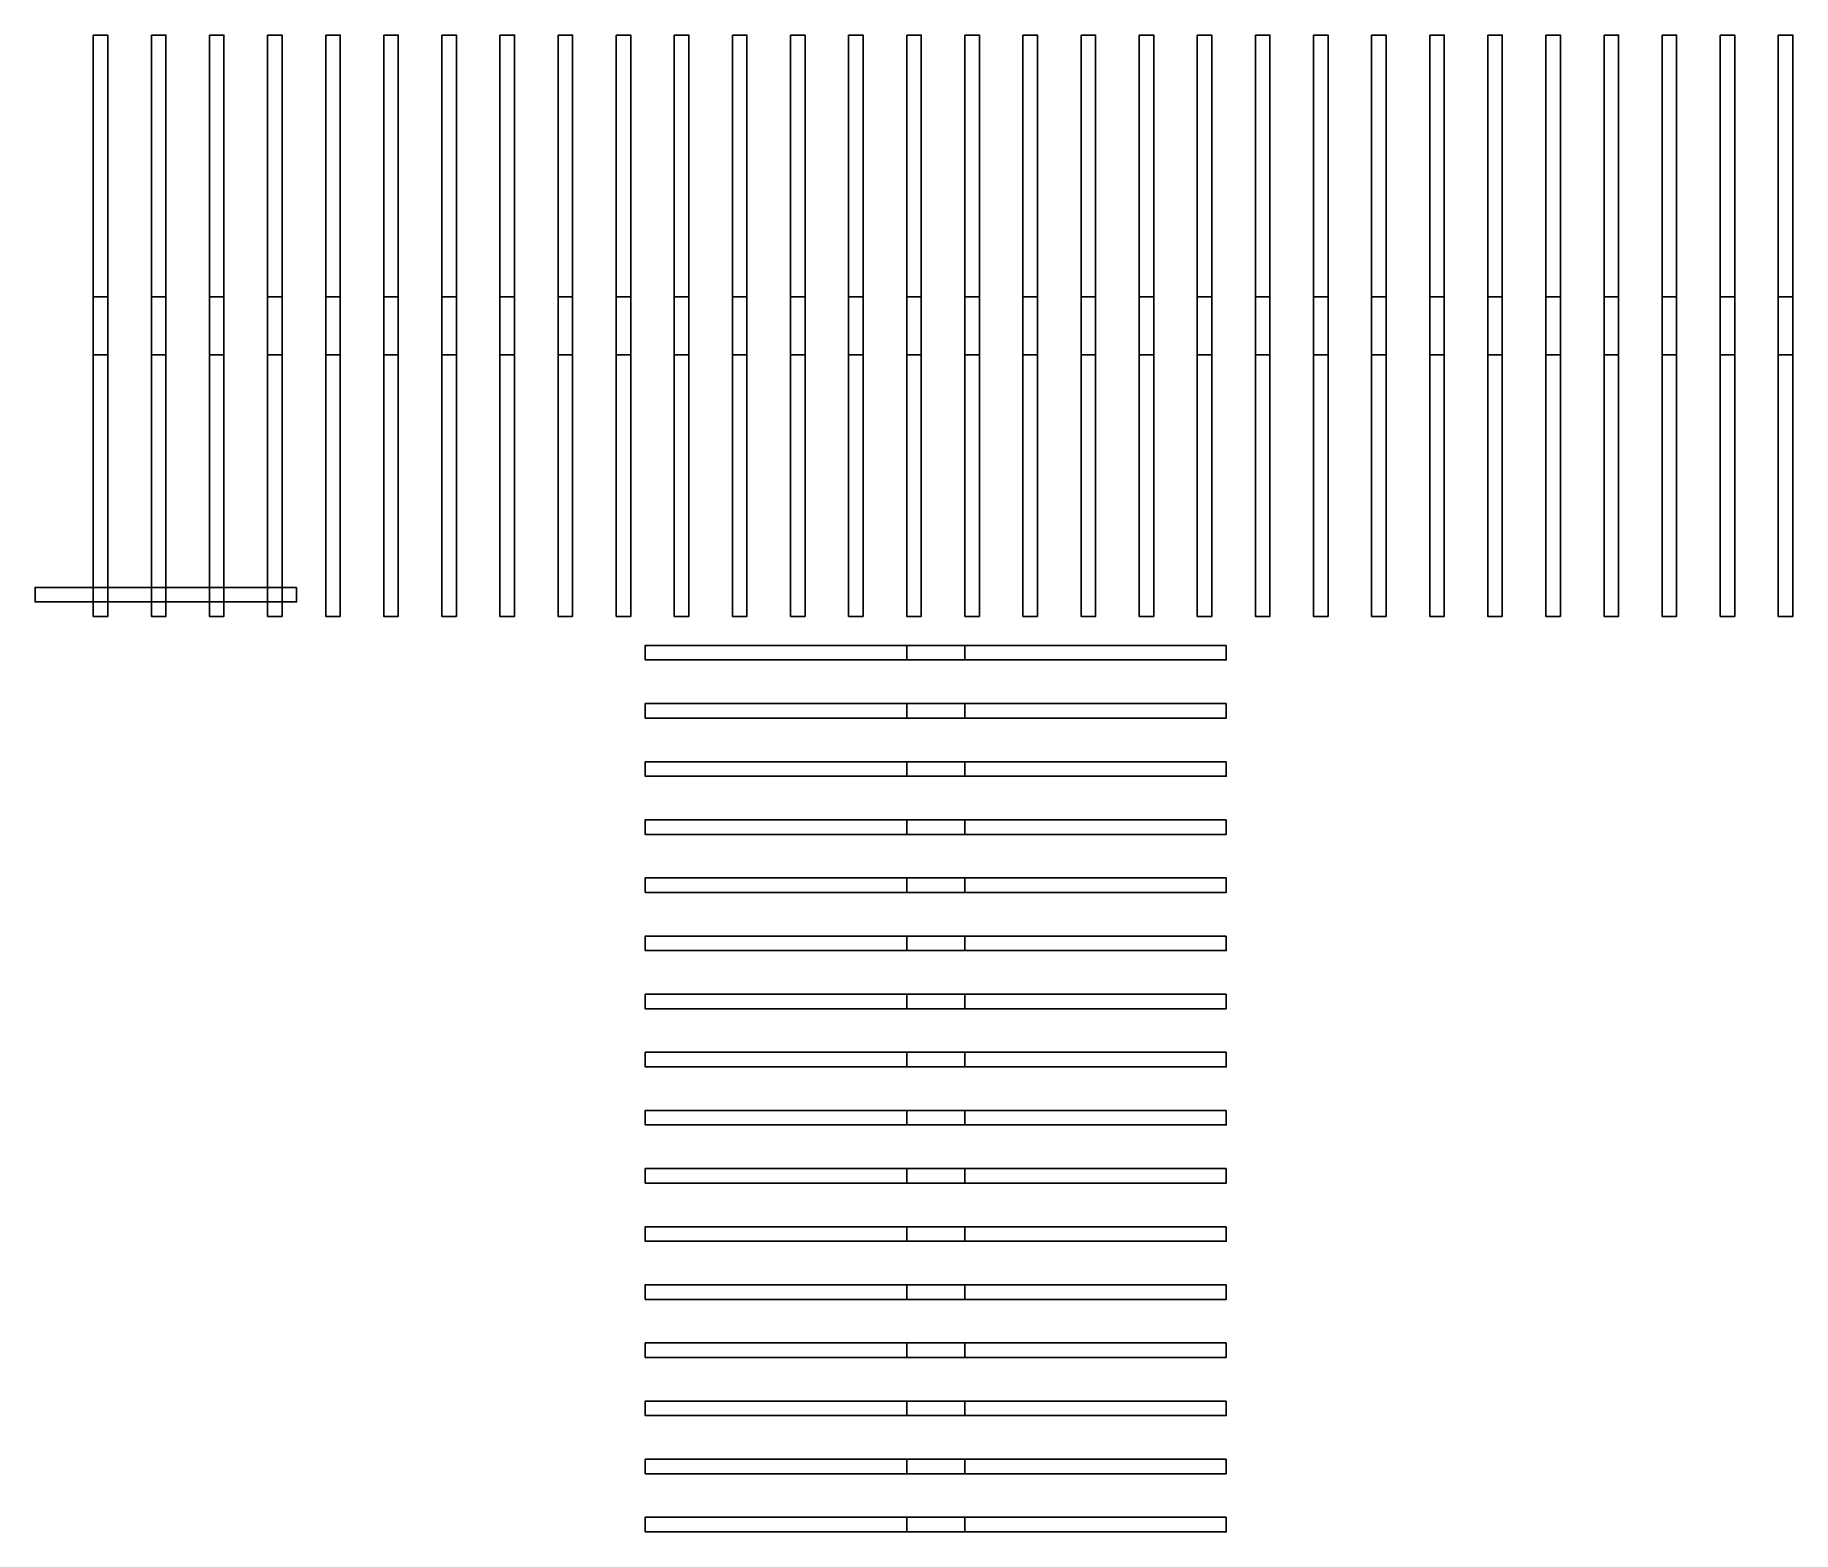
# Model space of a CAD drawing. Extents: x -15.5 to 14.8, y -12.8 to 13.
import ezdxf

# ---------------------------------------------------------------- set-up
doc = ezdxf.new("R2010")
doc.units = 0
doc.layers.add('ROOF_DEAD', color=3, linetype='CONTINUOUS')

msp = doc.modelspace()

# ---------------------------------------------------------------- linework, layer by layer
at = {"layer": 'ROOF_DEAD'}
for points in [[(-14.5, 13, 3), (-14.5, 8.5, 4.5), (-14.25, 8.5, 4.5), (-14.25, 13, 3)], [(-14.5, 13, 2.75), (-14.5, 8.5, 4.25), (-14.5, 8.5, 4.5), (-14.5, 13, 3)], [(-14.25, 8.5, 4.25), (-14.25, 13, 2.75), (-14.25, 13, 3), (-14.25, 8.5, 4.5)], [(-13.5, 13, 2.75), (-13.5, 8.5, 4.25), (-13.5, 8.5, 4.5), (-13.5, 13, 3)], [(-13.5, 13, 3), (-13.5, 8.5, 4.5), (-13.25, 8.5, 4.5), (-13.25, 13, 3)], [(-13.25, 8.5, 4.25), (-13.25, 13, 2.75), (-13.25, 13, 3), (-13.25, 8.5, 4.5)], [(-12.5, 13, 3), (-12.5, 8.5, 4.5), (-12.25, 8.5, 4.5), (-12.25, 13, 3)], [(-12.5, 13, 2.75), (-12.5, 8.5, 4.25), (-12.5, 8.5, 4.5), (-12.5, 13, 3)], [(-12.25, 8.5, 4.25), (-12.25, 13, 2.75), (-12.25, 13, 3), (-12.25, 8.5, 4.5)], [(-11.5, 13, 2.75), (-11.5, 8.5, 4.25), (-11.5, 8.5, 4.5), (-11.5, 13, 3)], [(-11.5, 13, 3), (-11.5, 8.5, 4.5), (-11.25, 8.5, 4.5), (-11.25, 13, 3)], [(-11.25, 8.5, 4.25), (-11.25, 13, 2.75), (-11.25, 13, 3), (-11.25, 8.5, 4.5)], [(-10.5, 13, 2.75), (-10.5, 8.5, 4.25), (-10.5, 8.5, 4.5), (-10.5, 13, 3)], [(-10.5, 13, 3), (-10.5, 8.5, 4.5), (-10.25, 8.5, 4.5), (-10.25, 13, 3)], [(-10.25, 8.5, 4.25), (-10.25, 13, 2.75), (-10.25, 13, 3), (-10.25, 8.5, 4.5)], [(-9.5, 13, 3), (-9.5, 8.5, 4.5), (-9.25, 8.5, 4.5), (-9.25, 13, 3)], [(-9.5, 13, 2.75), (-9.5, 8.5, 4.25), (-9.5, 8.5, 4.5), (-9.5, 13, 3)], [(-9.25, 8.5, 4.25), (-9.25, 13, 2.75), (-9.25, 13, 3), (-9.25, 8.5, 4.5)], [(-8.5, 13, 3), (-8.5, 8.5, 4.5), (-8.25, 8.5, 4.5), (-8.25, 13, 3)], [(-8.5, 13, 2.75), (-8.5, 8.5, 4.25), (-8.5, 8.5, 4.5), (-8.5, 13, 3)], [(-8.25, 8.5, 4.25), (-8.25, 13, 2.75), (-8.25, 13, 3), (-8.25, 8.5, 4.5)], [(-7.5, 13, 2.75), (-7.5, 8.5, 4.25), (-7.5, 8.5, 4.5), (-7.5, 13, 3)], [(-7.5, 13, 3), (-7.5, 8.5, 4.5), (-7.25, 8.5, 4.5), (-7.25, 13, 3)], [(-7.25, 8.5, 4.25), (-7.25, 13, 2.75), (-7.25, 13, 3), (-7.25, 8.5, 4.5)], [(-6.5, 13, 2.75), (-6.5, 8.5, 4.25), (-6.5, 8.5, 4.5), (-6.5, 13, 3)], [(-6.5, 13, 3), (-6.5, 8.5, 4.5), (-6.25, 8.5, 4.5), (-6.25, 13, 3)], [(-6.25, 8.5, 4.25), (-6.25, 13, 2.75), (-6.25, 13, 3), (-6.25, 8.5, 4.5)], [(-5.5, 13, 3), (-5.5, 8.5, 4.5), (-5.25, 8.5, 4.5), (-5.25, 13, 3)], [(-5.5, 13, 2.75), (-5.5, 8.5, 4.25), (-5.5, 8.5, 4.5), (-5.5, 13, 3)], [(-5.25, 8.5, 4.25), (-5.25, 13, 2.75), (-5.25, 13, 3), (-5.25, 8.5, 4.5)], [(-4.5, 13, 2.75), (-4.5, 8.5, 4.25), (-4.5, 8.5, 4.5), (-4.5, 13, 3)], [(-4.5, 13, 3), (-4.5, 8.5, 4.5), (-4.25, 8.5, 4.5), (-4.25, 13, 3)], [(-4.25, 8.5, 4.25), (-4.25, 13, 2.75), (-4.25, 13, 3), (-4.25, 8.5, 4.5)], [(-3.5, 13, 3), (-3.5, 8.5, 4.5), (-3.25, 8.5, 4.5), (-3.25, 13, 3)], [(-3.5, 13, 2.75), (-3.5, 8.5, 4.25), (-3.5, 8.5, 4.5), (-3.5, 13, 3)], [(-3.25, 8.5, 4.25), (-3.25, 13, 2.75), (-3.25, 13, 3), (-3.25, 8.5, 4.5)], [(-2.5, 13, 3), (-2.5, 8.5, 4.5), (-2.25, 8.5, 4.5), (-2.25, 13, 3)], [(-2.5, 13, 2.75), (-2.5, 8.5, 4.25), (-2.5, 8.5, 4.5), (-2.5, 13, 3)], [(-2.25, 8.5, 4.25), (-2.25, 13, 2.75), (-2.25, 13, 3), (-2.25, 8.5, 4.5)], [(-1.5, 13, 2.75), (-1.5, 8.5, 4.25), (-1.5, 8.5, 4.5), (-1.5, 13, 3)], [(-1.5, 13, 3), (-1.5, 8.5, 4.5), (-1.25, 8.5, 4.5), (-1.25, 13, 3)], [(-1.25, 8.5, 4.25), (-1.25, 13, 2.75), (-1.25, 13, 3), (-1.25, 8.5, 4.5)], [(-0.5, 13, 2.75), (-0.5, 8.5, 4.25), (-0.5, 8.5, 4.5), (-0.5, 13, 3)], [(-0.5, 13, 3), (-0.5, 8.5, 4.5), (-0.25, 8.5, 4.5), (-0.25, 13, 3)], [(-0.25, 8.5, 4.25), (-0.25, 13, 2.75), (-0.25, 13, 3), (-0.25, 8.5, 4.5)], [(0.5, 13, 3), (0.5, 8.5, 4.5), (0.75, 8.5, 4.5), (0.75, 13, 3)], [(0.5, 13, 2.75), (0.5, 8.5, 4.25), (0.5, 8.5, 4.5), (0.5, 13, 3)], [(0.75, 8.5, 4.25), (0.75, 13, 2.75), (0.75, 13, 3), (0.75, 8.5, 4.5)], [(1.5, 13, 3), (1.5, 8.5, 4.5), (1.75, 8.5, 4.5), (1.75, 13, 3)], [(1.5, 13, 2.75), (1.5, 8.5, 4.25), (1.5, 8.5, 4.5), (1.5, 13, 3)], [(1.75, 8.5, 4.25), (1.75, 13, 2.75), (1.75, 13, 3), (1.75, 8.5, 4.5)], [(2.5, 13, 2.75), (2.5, 8.5, 4.25), (2.5, 8.5, 4.5), (2.5, 13, 3)], [(2.5, 13, 3), (2.5, 8.5, 4.5), (2.75, 8.5, 4.5), (2.75, 13, 3)], [(2.75, 8.5, 4.25), (2.75, 13, 2.75), (2.75, 13, 3), (2.75, 8.5, 4.5)], [(3.5, 13, 3), (3.5, 8.5, 4.5), (3.75, 8.5, 4.5), (3.75, 13, 3)], [(3.5, 13, 2.75), (3.5, 8.5, 4.25), (3.5, 8.5, 4.5), (3.5, 13, 3)], [(3.75, 8.5, 4.25), (3.75, 13, 2.75), (3.75, 13, 3), (3.75, 8.5, 4.5)], [(4.5, 13, 2.75), (4.5, 8.5, 4.25), (4.5, 8.5, 4.5), (4.5, 13, 3)], [(4.5, 13, 3), (4.5, 8.5, 4.5), (4.75, 8.5, 4.5), (4.75, 13, 3)], [(4.75, 8.5, 4.25), (4.75, 13, 2.75), (4.75, 13, 3), (4.75, 8.5, 4.5)], [(5.5, 13, 2.75), (5.5, 8.5, 4.25), (5.5, 8.5, 4.5), (5.5, 13, 3)], [(5.5, 13, 3), (5.5, 8.5, 4.5), (5.75, 8.5, 4.5), (5.75, 13, 3)], [(5.75, 8.5, 4.25), (5.75, 13, 2.75), (5.75, 13, 3), (5.75, 8.5, 4.5)], [(6.5, 13, 3), (6.5, 8.5, 4.5), (6.75, 8.5, 4.5), (6.75, 13, 3)], [(6.5, 13, 2.75), (6.5, 8.5, 4.25), (6.5, 8.5, 4.5), (6.5, 13, 3)], [(6.75, 8.5, 4.25), (6.75, 13, 2.75), (6.75, 13, 3), (6.75, 8.5, 4.5)], [(7.5, 13, 3), (7.5, 8.5, 4.5), (7.75, 8.5, 4.5), (7.75, 13, 3)], [(7.5, 13, 2.75), (7.5, 8.5, 4.25), (7.5, 8.5, 4.5), (7.5, 13, 3)], [(7.75, 8.5, 4.25), (7.75, 13, 2.75), (7.75, 13, 3), (7.75, 8.5, 4.5)], [(8.5, 13, 2.75), (8.5, 8.5, 4.25), (8.5, 8.5, 4.5), (8.5, 13, 3)], [(8.5, 13, 3), (8.5, 8.5, 4.5), (8.75, 8.5, 4.5), (8.75, 13, 3)], [(8.75, 8.5, 4.25), (8.75, 13, 2.75), (8.75, 13, 3), (8.75, 8.5, 4.5)], [(9.5, 13, 2.75), (9.5, 8.5, 4.25), (9.5, 8.5, 4.5), (9.5, 13, 3)], [(9.5, 13, 3), (9.5, 8.5, 4.5), (9.75, 8.5, 4.5), (9.75, 13, 3)], [(9.75, 8.5, 4.25), (9.75, 13, 2.75), (9.75, 13, 3), (9.75, 8.5, 4.5)], [(10.5, 13, 3), (10.5, 8.5, 4.5), (10.75, 8.5, 4.5), (10.75, 13, 3)], [(10.5, 13, 2.75), (10.5, 8.5, 4.25), (10.5, 8.5, 4.5), (10.5, 13, 3)], [(10.75, 8.5, 4.25), (10.75, 13, 2.75), (10.75, 13, 3), (10.75, 8.5, 4.5)], [(11.5, 13, 2.75), (11.5, 8.5, 4.25), (11.5, 8.5, 4.5), (11.5, 13, 3)], [(11.5, 13, 3), (11.5, 8.5, 4.5), (11.75, 8.5, 4.5), (11.75, 13, 3)], [(11.75, 8.5, 4.25), (11.75, 13, 2.75), (11.75, 13, 3), (11.75, 8.5, 4.5)], [(12.5, 13, 3), (12.5, 8.5, 4.5), (12.75, 8.5, 4.5), (12.75, 13, 3)], [(12.5, 13, 2.75), (12.5, 8.5, 4.25), (12.5, 8.5, 4.5), (12.5, 13, 3)], [(12.75, 8.5, 4.25), (12.75, 13, 2.75), (12.75, 13, 3), (12.75, 8.5, 4.5)], [(13.5, 13, 3), (13.5, 8.5, 4.5), (13.75, 8.5, 4.5), (13.75, 13, 3)], [(13.5, 13, 2.75), (13.5, 8.5, 4.25), (13.5, 8.5, 4.5), (13.5, 13, 3)], [(13.75, 8.5, 4.25), (13.75, 13, 2.75), (13.75, 13, 3), (13.75, 8.5, 4.5)], [(14.5, 13, 2.75), (14.5, 8.5, 4.25), (14.5, 8.5, 4.5), (14.5, 13, 3)], [(14.5, 13, 3), (14.5, 8.5, 4.5), (14.75, 8.5, 4.5), (14.75, 13, 3)], [(14.75, 8.5, 4.25), (14.75, 13, 2.75), (14.75, 13, 3), (14.75, 8.5, 4.5)], [(-14.5, 8.5, 4.5), (-14.5, 7.5, 4.5), (-14.25, 7.5, 4.5), (-14.25, 8.5, 4.5)], [(-14.5, 8.5, 4.25), (-14.5, 7.5, 4.25), (-14.5, 7.5, 4.5), (-14.5, 8.5, 4.5)], [(-14.25, 7.5, 4.25), (-14.25, 8.5, 4.25), (-14.25, 8.5, 4.5), (-14.25, 7.5, 4.5)], [(-13.5, 8.5, 4.5), (-13.5, 7.5, 4.5), (-13.25, 7.5, 4.5), (-13.25, 8.5, 4.5)], [(-13.5, 8.5, 4.25), (-13.5, 7.5, 4.25), (-13.5, 7.5, 4.5), (-13.5, 8.5, 4.5)], [(-13.25, 7.5, 4.25), (-13.25, 8.5, 4.25), (-13.25, 8.5, 4.5), (-13.25, 7.5, 4.5)], [(-12.5, 8.5, 4.5), (-12.5, 7.5, 4.5), (-12.25, 7.5, 4.5), (-12.25, 8.5, 4.5)], [(-12.5, 8.5, 4.25), (-12.5, 7.5, 4.25), (-12.5, 7.5, 4.5), (-12.5, 8.5, 4.5)], [(-12.25, 7.5, 4.25), (-12.25, 8.5, 4.25), (-12.25, 8.5, 4.5), (-12.25, 7.5, 4.5)], [(-11.5, 8.5, 4.5), (-11.5, 7.5, 4.5), (-11.25, 7.5, 4.5), (-11.25, 8.5, 4.5)], [(-11.5, 8.5, 4.25), (-11.5, 7.5, 4.25), (-11.5, 7.5, 4.5), (-11.5, 8.5, 4.5)], [(-11.25, 7.5, 4.25), (-11.25, 8.5, 4.25), (-11.25, 8.5, 4.5), (-11.25, 7.5, 4.5)], [(-10.5, 8.5, 4.5), (-10.5, 7.5, 4.5), (-10.25, 7.5, 4.5), (-10.25, 8.5, 4.5)], [(-10.5, 8.5, 4.25), (-10.5, 7.5, 4.25), (-10.5, 7.5, 4.5), (-10.5, 8.5, 4.5)], [(-10.25, 7.5, 4.25), (-10.25, 8.5, 4.25), (-10.25, 8.5, 4.5), (-10.25, 7.5, 4.5)], [(-9.5, 8.5, 4.5), (-9.5, 7.5, 4.5), (-9.25, 7.5, 4.5), (-9.25, 8.5, 4.5)], [(-9.5, 8.5, 4.25), (-9.5, 7.5, 4.25), (-9.5, 7.5, 4.5), (-9.5, 8.5, 4.5)], [(-9.25, 7.5, 4.25), (-9.25, 8.5, 4.25), (-9.25, 8.5, 4.5), (-9.25, 7.5, 4.5)], [(-8.5, 8.5, 4.5), (-8.5, 7.5, 4.5), (-8.25, 7.5, 4.5), (-8.25, 8.5, 4.5)], [(-8.5, 8.5, 4.25), (-8.5, 7.5, 4.25), (-8.5, 7.5, 4.5), (-8.5, 8.5, 4.5)], [(-8.25, 7.5, 4.25), (-8.25, 8.5, 4.25), (-8.25, 8.5, 4.5), (-8.25, 7.5, 4.5)], [(-7.5, 8.5, 4.5), (-7.5, 7.5, 4.5), (-7.25, 7.5, 4.5), (-7.25, 8.5, 4.5)], [(-7.5, 8.5, 4.25), (-7.5, 7.5, 4.25), (-7.5, 7.5, 4.5), (-7.5, 8.5, 4.5)], [(-7.25, 7.5, 4.25), (-7.25, 8.5, 4.25), (-7.25, 8.5, 4.5), (-7.25, 7.5, 4.5)], [(-6.5, 8.5, 4.5), (-6.5, 7.5, 4.5), (-6.25, 7.5, 4.5), (-6.25, 8.5, 4.5)], [(-6.5, 8.5, 4.25), (-6.5, 7.5, 4.25), (-6.5, 7.5, 4.5), (-6.5, 8.5, 4.5)], [(-6.25, 7.5, 4.25), (-6.25, 8.5, 4.25), (-6.25, 8.5, 4.5), (-6.25, 7.5, 4.5)], [(-5.5, 8.5, 4.25), (-5.5, 7.5, 4.25), (-5.5, 7.5, 4.5), (-5.5, 8.5, 4.5)], [(-5.5, 8.5, 4.5), (-5.5, 7.5, 4.5), (-5.25, 7.5, 4.5), (-5.25, 8.5, 4.5)], [(-5.25, 7.5, 4.25), (-5.25, 8.5, 4.25), (-5.25, 8.5, 4.5), (-5.25, 7.5, 4.5)], [(-4.5, 8.5, 4.5), (-4.5, 7.5, 4.5), (-4.25, 7.5, 4.5), (-4.25, 8.5, 4.5)], [(-4.5, 8.5, 4.25), (-4.5, 7.5, 4.25), (-4.5, 7.5, 4.5), (-4.5, 8.5, 4.5)], [(-4.25, 7.5, 4.25), (-4.25, 8.5, 4.25), (-4.25, 8.5, 4.5), (-4.25, 7.5, 4.5)], [(-3.5, 8.5, 4.5), (-3.5, 7.5, 4.5), (-3.25, 7.5, 4.5), (-3.25, 8.5, 4.5)], [(-3.5, 8.5, 4.25), (-3.5, 7.5, 4.25), (-3.5, 7.5, 4.5), (-3.5, 8.5, 4.5)], [(-3.25, 7.5, 4.25), (-3.25, 8.5, 4.25), (-3.25, 8.5, 4.5), (-3.25, 7.5, 4.5)], [(-2.5, 8.5, 4.5), (-2.5, 7.5, 4.5), (-2.25, 7.5, 4.5), (-2.25, 8.5, 4.5)], [(-2.5, 8.5, 4.25), (-2.5, 7.5, 4.25), (-2.5, 7.5, 4.5), (-2.5, 8.5, 4.5)], [(-2.25, 7.5, 4.25), (-2.25, 8.5, 4.25), (-2.25, 8.5, 4.5), (-2.25, 7.5, 4.5)], [(-1.5, 8.5, 4.5), (-1.5, 7.5, 4.5), (-1.25, 7.5, 4.5), (-1.25, 8.5, 4.5)], [(-1.5, 8.5, 4.25), (-1.5, 7.5, 4.25), (-1.5, 7.5, 4.5), (-1.5, 8.5, 4.5)], [(-1.25, 7.5, 4.25), (-1.25, 8.5, 4.25), (-1.25, 8.5, 4.5), (-1.25, 7.5, 4.5)], [(-0.5, 8.5, 4.25), (-0.5, 7.5, 4.25), (-0.5, 7.5, 4.5), (-0.5, 8.5, 4.5)], [(-0.5, 8.5, 4.5), (-0.5, 7.5, 4.5), (-0.25, 7.5, 4.5), (-0.25, 8.5, 4.5)], [(-0.25, 7.5, 4.25), (-0.25, 8.5, 4.25), (-0.25, 8.5, 4.5), (-0.25, 7.5, 4.5)], [(0.5, 8.5, 4.25), (0.5, 7.5, 4.25), (0.5, 7.5, 4.5), (0.5, 8.5, 4.5)], [(0.5, 8.5, 4.5), (0.5, 7.5, 4.5), (0.75, 7.5, 4.5), (0.75, 8.5, 4.5)], [(0.75, 7.5, 4.25), (0.75, 8.5, 4.25), (0.75, 8.5, 4.5), (0.75, 7.5, 4.5)], [(1.5, 8.5, 4.25), (1.5, 7.5, 4.25), (1.5, 7.5, 4.5), (1.5, 8.5, 4.5)], [(1.5, 8.5, 4.5), (1.5, 7.5, 4.5), (1.75, 7.5, 4.5), (1.75, 8.5, 4.5)], [(1.75, 7.5, 4.25), (1.75, 8.5, 4.25), (1.75, 8.5, 4.5), (1.75, 7.5, 4.5)], [(2.5, 8.5, 4.25), (2.5, 7.5, 4.25), (2.5, 7.5, 4.5), (2.5, 8.5, 4.5)], [(2.5, 8.5, 4.5), (2.5, 7.5, 4.5), (2.75, 7.5, 4.5), (2.75, 8.5, 4.5)], [(2.75, 7.5, 4.25), (2.75, 8.5, 4.25), (2.75, 8.5, 4.5), (2.75, 7.5, 4.5)], [(3.5, 8.5, 4.25), (3.5, 7.5, 4.25), (3.5, 7.5, 4.5), (3.5, 8.5, 4.5)], [(3.5, 8.5, 4.5), (3.5, 7.5, 4.5), (3.75, 7.5, 4.5), (3.75, 8.5, 4.5)], [(3.75, 7.5, 4.25), (3.75, 8.5, 4.25), (3.75, 8.5, 4.5), (3.75, 7.5, 4.5)], [(4.5, 8.5, 4.25), (4.5, 7.5, 4.25), (4.5, 7.5, 4.5), (4.5, 8.5, 4.5)], [(4.5, 8.5, 4.5), (4.5, 7.5, 4.5), (4.75, 7.5, 4.5), (4.75, 8.5, 4.5)], [(4.75, 7.5, 4.25), (4.75, 8.5, 4.25), (4.75, 8.5, 4.5), (4.75, 7.5, 4.5)], [(5.5, 8.5, 4.25), (5.5, 7.5, 4.25), (5.5, 7.5, 4.5), (5.5, 8.5, 4.5)], [(5.5, 8.5, 4.5), (5.5, 7.5, 4.5), (5.75, 7.5, 4.5), (5.75, 8.5, 4.5)], [(5.75, 7.5, 4.25), (5.75, 8.5, 4.25), (5.75, 8.5, 4.5), (5.75, 7.5, 4.5)], [(6.5, 8.5, 4.25), (6.5, 7.5, 4.25), (6.5, 7.5, 4.5), (6.5, 8.5, 4.5)], [(6.5, 8.5, 4.5), (6.5, 7.5, 4.5), (6.75, 7.5, 4.5), (6.75, 8.5, 4.5)], [(6.75, 7.5, 4.25), (6.75, 8.5, 4.25), (6.75, 8.5, 4.5), (6.75, 7.5, 4.5)], [(7.5, 8.5, 4.25), (7.5, 7.5, 4.25), (7.5, 7.5, 4.5), (7.5, 8.5, 4.5)], [(7.5, 8.5, 4.5), (7.5, 7.5, 4.5), (7.75, 7.5, 4.5), (7.75, 8.5, 4.5)], [(7.75, 7.5, 4.25), (7.75, 8.5, 4.25), (7.75, 8.5, 4.5), (7.75, 7.5, 4.5)], [(8.5, 8.5, 4.25), (8.5, 7.5, 4.25), (8.5, 7.5, 4.5), (8.5, 8.5, 4.5)], [(8.5, 8.5, 4.5), (8.5, 7.5, 4.5), (8.75, 7.5, 4.5), (8.75, 8.5, 4.5)], [(8.75, 7.5, 4.25), (8.75, 8.5, 4.25), (8.75, 8.5, 4.5), (8.75, 7.5, 4.5)], [(9.5, 8.5, 4.25), (9.5, 7.5, 4.25), (9.5, 7.5, 4.5), (9.5, 8.5, 4.5)], [(9.5, 8.5, 4.5), (9.5, 7.5, 4.5), (9.75, 7.5, 4.5), (9.75, 8.5, 4.5)], [(9.75, 7.5, 4.25), (9.75, 8.5, 4.25), (9.75, 8.5, 4.5), (9.75, 7.5, 4.5)], [(10.5, 8.5, 4.25), (10.5, 7.5, 4.25), (10.5, 7.5, 4.5), (10.5, 8.5, 4.5)], [(10.5, 8.5, 4.5), (10.5, 7.5, 4.5), (10.75, 7.5, 4.5), (10.75, 8.5, 4.5)], [(10.75, 7.5, 4.25), (10.75, 8.5, 4.25), (10.75, 8.5, 4.5), (10.75, 7.5, 4.5)], [(11.5, 8.5, 4.25), (11.5, 7.5, 4.25), (11.5, 7.5, 4.5), (11.5, 8.5, 4.5)], [(11.5, 8.5, 4.5), (11.5, 7.5, 4.5), (11.75, 7.5, 4.5), (11.75, 8.5, 4.5)], [(11.75, 7.5, 4.25), (11.75, 8.5, 4.25), (11.75, 8.5, 4.5), (11.75, 7.5, 4.5)], [(12.5, 8.5, 4.25), (12.5, 7.5, 4.25), (12.5, 7.5, 4.5), (12.5, 8.5, 4.5)], [(12.5, 8.5, 4.5), (12.5, 7.5, 4.5), (12.75, 7.5, 4.5), (12.75, 8.5, 4.5)], [(12.75, 7.5, 4.25), (12.75, 8.5, 4.25), (12.75, 8.5, 4.5), (12.75, 7.5, 4.5)], [(13.5, 8.5, 4.25), (13.5, 7.5, 4.25), (13.5, 7.5, 4.5), (13.5, 8.5, 4.5)], [(13.5, 8.5, 4.5), (13.5, 7.5, 4.5), (13.75, 7.5, 4.5), (13.75, 8.5, 4.5)], [(13.75, 7.5, 4.25), (13.75, 8.5, 4.25), (13.75, 8.5, 4.5), (13.75, 7.5, 4.5)], [(14.5, 8.5, 4.25), (14.5, 7.5, 4.25), (14.5, 7.5, 4.5), (14.5, 8.5, 4.5)], [(14.5, 8.5, 4.5), (14.5, 7.5, 4.5), (14.75, 7.5, 4.5), (14.75, 8.5, 4.5)], [(14.75, 7.5, 4.25), (14.75, 8.5, 4.25), (14.75, 8.5, 4.5), (14.75, 7.5, 4.5)], [(-14.5, 7.5, 4.5), (-14.5, 3, 3), (-14.25, 3, 3), (-14.25, 7.5, 4.5)], [(-14.5, 7.5, 4.25), (-14.5, 3, 2.75), (-14.5, 3, 3), (-14.5, 7.5, 4.5)], [(-14.25, 3, 2.75), (-14.25, 7.5, 4.25), (-14.25, 7.5, 4.5), (-14.25, 3, 3)], [(-13.5, 7.5, 4.25), (-13.5, 3, 2.75), (-13.5, 3, 3), (-13.5, 7.5, 4.5)], [(-13.5, 7.5, 4.5), (-13.5, 3, 3), (-13.25, 3, 3), (-13.25, 7.5, 4.5)], [(-13.25, 3, 2.75), (-13.25, 7.5, 4.25), (-13.25, 7.5, 4.5), (-13.25, 3, 3)], [(-12.5, 7.5, 4.5), (-12.5, 3, 3), (-12.25, 3, 3), (-12.25, 7.5, 4.5)], [(-12.5, 7.5, 4.25), (-12.5, 3, 2.75), (-12.5, 3, 3), (-12.5, 7.5, 4.5)], [(-12.25, 3, 2.75), (-12.25, 7.5, 4.25), (-12.25, 7.5, 4.5), (-12.25, 3, 3)], [(-11.5, 7.5, 4.25), (-11.5, 3, 2.75), (-11.5, 3, 3), (-11.5, 7.5, 4.5)], [(-11.5, 7.5, 4.5), (-11.5, 3, 3), (-11.25, 3, 3), (-11.25, 7.5, 4.5)], [(-11.25, 3, 2.75), (-11.25, 7.5, 4.25), (-11.25, 7.5, 4.5), (-11.25, 3, 3)], [(-10.5, 7.5, 4.25), (-10.5, 3, 2.75), (-10.5, 3, 3), (-10.5, 7.5, 4.5)], [(-10.5, 7.5, 4.5), (-10.5, 3, 3), (-10.25, 3, 3), (-10.25, 7.5, 4.5)], [(-10.25, 3, 2.75), (-10.25, 7.5, 4.25), (-10.25, 7.5, 4.5), (-10.25, 3, 3)], [(-9.5, 7.5, 4.5), (-9.5, 3, 3), (-9.25, 3, 3), (-9.25, 7.5, 4.5)], [(-9.5, 7.5, 4.25), (-9.5, 3, 2.75), (-9.5, 3, 3), (-9.5, 7.5, 4.5)], [(-9.25, 3, 2.75), (-9.25, 7.5, 4.25), (-9.25, 7.5, 4.5), (-9.25, 3, 3)], [(-8.5, 7.5, 4.5), (-8.5, 3, 3), (-8.25, 3, 3), (-8.25, 7.5, 4.5)], [(-8.5, 7.5, 4.25), (-8.5, 3, 2.75), (-8.5, 3, 3), (-8.5, 7.5, 4.5)], [(-8.25, 3, 2.75), (-8.25, 7.5, 4.25), (-8.25, 7.5, 4.5), (-8.25, 3, 3)], [(-7.5, 7.5, 4.25), (-7.5, 3, 2.75), (-7.5, 3, 3), (-7.5, 7.5, 4.5)], [(-7.5, 7.5, 4.5), (-7.5, 3, 3), (-7.25, 3, 3), (-7.25, 7.5, 4.5)], [(-7.25, 3, 2.75), (-7.25, 7.5, 4.25), (-7.25, 7.5, 4.5), (-7.25, 3, 3)], [(-6.5, 7.5, 4.25), (-6.5, 3, 2.75), (-6.5, 3, 3), (-6.5, 7.5, 4.5)], [(-6.5, 7.5, 4.5), (-6.5, 3, 3), (-6.25, 3, 3), (-6.25, 7.5, 4.5)], [(-6.25, 3, 2.75), (-6.25, 7.5, 4.25), (-6.25, 7.5, 4.5), (-6.25, 3, 3)], [(-5.5, 7.5, 4.5), (-5.5, 3, 3), (-5.25, 3, 3), (-5.25, 7.5, 4.5)], [(-5.5, 7.5, 4.25), (-5.5, 3, 2.75), (-5.5, 3, 3), (-5.5, 7.5, 4.5)], [(-5.25, 3, 2.75), (-5.25, 7.5, 4.25), (-5.25, 7.5, 4.5), (-5.25, 3, 3)], [(-4.5, 7.5, 4.25), (-4.5, 3, 2.75), (-4.5, 3, 3), (-4.5, 7.5, 4.5)], [(-4.5, 7.5, 4.5), (-4.5, 3, 3), (-4.25, 3, 3), (-4.25, 7.5, 4.5)], [(-4.25, 3, 2.75), (-4.25, 7.5, 4.25), (-4.25, 7.5, 4.5), (-4.25, 3, 3)], [(-3.5, 7.5, 4.5), (-3.5, 3, 3), (-3.25, 3, 3), (-3.25, 7.5, 4.5)], [(-3.5, 7.5, 4.25), (-3.5, 3, 2.75), (-3.5, 3, 3), (-3.5, 7.5, 4.5)], [(-3.25, 3, 2.75), (-3.25, 7.5, 4.25), (-3.25, 7.5, 4.5), (-3.25, 3, 3)], [(-2.5, 7.5, 4.5), (-2.5, 3, 3), (-2.25, 3, 3), (-2.25, 7.5, 4.5)], [(-2.5, 7.5, 4.25), (-2.5, 3, 2.75), (-2.5, 3, 3), (-2.5, 7.5, 4.5)], [(-2.25, 3, 2.75), (-2.25, 7.5, 4.25), (-2.25, 7.5, 4.5), (-2.25, 3, 3)], [(-1.5, 7.5, 4.25), (-1.5, 3, 2.75), (-1.5, 3, 3), (-1.5, 7.5, 4.5)], [(-1.5, 7.5, 4.5), (-1.5, 3, 3), (-1.25, 3, 3), (-1.25, 7.5, 4.5)], [(-1.25, 3, 2.75), (-1.25, 7.5, 4.25), (-1.25, 7.5, 4.5), (-1.25, 3, 3)], [(-0.5, 7.5, 4.25), (-0.5, 3, 2.75), (-0.5, 3, 3), (-0.5, 7.5, 4.5)], [(-0.5, 7.5, 4.5), (-0.5, 3, 3), (-0.25, 3, 3), (-0.25, 7.5, 4.5)], [(-0.25, 3, 2.75), (-0.25, 7.5, 4.25), (-0.25, 7.5, 4.5), (-0.25, 3, 3)], [(0.5, 7.5, 4.5), (0.5, 3, 3), (0.75, 3, 3), (0.75, 7.5, 4.5)], [(0.5, 7.5, 4.25), (0.5, 3, 2.75), (0.5, 3, 3), (0.5, 7.5, 4.5)], [(0.75, 3, 2.75), (0.75, 7.5, 4.25), (0.75, 7.5, 4.5), (0.75, 3, 3)], [(1.5, 7.5, 4.5), (1.5, 3, 3), (1.75, 3, 3), (1.75, 7.5, 4.5)], [(1.5, 7.5, 4.25), (1.5, 3, 2.75), (1.5, 3, 3), (1.5, 7.5, 4.5)], [(1.75, 3, 2.75), (1.75, 7.5, 4.25), (1.75, 7.5, 4.5), (1.75, 3, 3)], [(2.5, 7.5, 4.25), (2.5, 3, 2.75), (2.5, 3, 3), (2.5, 7.5, 4.5)], [(2.5, 7.5, 4.5), (2.5, 3, 3), (2.75, 3, 3), (2.75, 7.5, 4.5)], [(2.75, 3, 2.75), (2.75, 7.5, 4.25), (2.75, 7.5, 4.5), (2.75, 3, 3)], [(3.5, 7.5, 4.5), (3.5, 3, 3), (3.75, 3, 3), (3.75, 7.5, 4.5)], [(3.5, 7.5, 4.25), (3.5, 3, 2.75), (3.5, 3, 3), (3.5, 7.5, 4.5)], [(3.75, 3, 2.75), (3.75, 7.5, 4.25), (3.75, 7.5, 4.5), (3.75, 3, 3)], [(4.5, 7.5, 4.25), (4.5, 3, 2.75), (4.5, 3, 3), (4.5, 7.5, 4.5)], [(4.5, 7.5, 4.5), (4.5, 3, 3), (4.75, 3, 3), (4.75, 7.5, 4.5)], [(4.75, 3, 2.75), (4.75, 7.5, 4.25), (4.75, 7.5, 4.5), (4.75, 3, 3)], [(5.5, 7.5, 4.25), (5.5, 3, 2.75), (5.5, 3, 3), (5.5, 7.5, 4.5)], [(5.5, 7.5, 4.5), (5.5, 3, 3), (5.75, 3, 3), (5.75, 7.5, 4.5)], [(5.75, 3, 2.75), (5.75, 7.5, 4.25), (5.75, 7.5, 4.5), (5.75, 3, 3)], [(6.5, 7.5, 4.5), (6.5, 3, 3), (6.75, 3, 3), (6.75, 7.5, 4.5)], [(6.5, 7.5, 4.25), (6.5, 3, 2.75), (6.5, 3, 3), (6.5, 7.5, 4.5)], [(6.75, 3, 2.75), (6.75, 7.5, 4.25), (6.75, 7.5, 4.5), (6.75, 3, 3)], [(7.5, 7.5, 4.5), (7.5, 3, 3), (7.75, 3, 3), (7.75, 7.5, 4.5)], [(7.5, 7.5, 4.25), (7.5, 3, 2.75), (7.5, 3, 3), (7.5, 7.5, 4.5)], [(7.75, 3, 2.75), (7.75, 7.5, 4.25), (7.75, 7.5, 4.5), (7.75, 3, 3)], [(8.5, 7.5, 4.25), (8.5, 3, 2.75), (8.5, 3, 3), (8.5, 7.5, 4.5)], [(8.5, 7.5, 4.5), (8.5, 3, 3), (8.75, 3, 3), (8.75, 7.5, 4.5)], [(8.75, 3, 2.75), (8.75, 7.5, 4.25), (8.75, 7.5, 4.5), (8.75, 3, 3)], [(9.5, 7.5, 4.25), (9.5, 3, 2.75), (9.5, 3, 3), (9.5, 7.5, 4.5)], [(9.5, 7.5, 4.5), (9.5, 3, 3), (9.75, 3, 3), (9.75, 7.5, 4.5)], [(9.75, 3, 2.75), (9.75, 7.5, 4.25), (9.75, 7.5, 4.5), (9.75, 3, 3)], [(10.5, 7.5, 4.5), (10.5, 3, 3), (10.75, 3, 3), (10.75, 7.5, 4.5)], [(10.5, 7.5, 4.25), (10.5, 3, 2.75), (10.5, 3, 3), (10.5, 7.5, 4.5)], [(10.75, 3, 2.75), (10.75, 7.5, 4.25), (10.75, 7.5, 4.5), (10.75, 3, 3)], [(11.5, 7.5, 4.25), (11.5, 3, 2.75), (11.5, 3, 3), (11.5, 7.5, 4.5)], [(11.5, 7.5, 4.5), (11.5, 3, 3), (11.75, 3, 3), (11.75, 7.5, 4.5)], [(11.75, 3, 2.75), (11.75, 7.5, 4.25), (11.75, 7.5, 4.5), (11.75, 3, 3)], [(12.5, 7.5, 4.5), (12.5, 3, 3), (12.75, 3, 3), (12.75, 7.5, 4.5)], [(12.5, 7.5, 4.25), (12.5, 3, 2.75), (12.5, 3, 3), (12.5, 7.5, 4.5)], [(12.75, 3, 2.75), (12.75, 7.5, 4.25), (12.75, 7.5, 4.5), (12.75, 3, 3)], [(13.5, 7.5, 4.5), (13.5, 3, 3), (13.75, 3, 3), (13.75, 7.5, 4.5)], [(13.5, 7.5, 4.25), (13.5, 3, 2.75), (13.5, 3, 3), (13.5, 7.5, 4.5)], [(13.75, 3, 2.75), (13.75, 7.5, 4.25), (13.75, 7.5, 4.5), (13.75, 3, 3)], [(14.5, 7.5, 4.25), (14.5, 3, 2.75), (14.5, 3, 3), (14.5, 7.5, 4.5)], [(14.5, 7.5, 4.5), (14.5, 3, 3), (14.75, 3, 3), (14.75, 7.5, 4.5)], [(14.75, 3, 2.75), (14.75, 7.5, 4.25), (14.75, 7.5, 4.5), (14.75, 3, 3)], [(-11, 3.5, 3), (-15.5, 3.5, 4.5), (-15.5, 3.25, 4.5), (-11, 3.25, 3)], [(-11, 3.5, 2.75), (-15.5, 3.5, 4.25), (-15.5, 3.5, 4.5), (-11, 3.5, 3)], [(-15.5, 3.25, 4.25), (-11, 3.25, 2.75), (-11, 3.25, 3), (-15.5, 3.25, 4.5)], [(-0.5, 2.5, 4.5), (-5, 2.5, 3), (-5, 2.25, 3), (-0.5, 2.25, 4.5)], [(-0.5, 2.5, 4.25), (-5, 2.5, 2.75), (-5, 2.5, 3), (-0.5, 2.5, 4.5)], [(0.5, 2.5, 4.25), (-0.5, 2.5, 4.25), (-0.5, 2.5, 4.5), (0.5, 2.5, 4.5)], [(0.5, 2.5, 4.5), (-0.5, 2.5, 4.5), (-0.5, 2.25, 4.5), (0.5, 2.25, 4.5)], [(5, 2.5, 3), (0.5, 2.5, 4.5), (0.5, 2.25, 4.5), (5, 2.25, 3)], [(5, 2.5, 2.75), (0.5, 2.5, 4.25), (0.5, 2.5, 4.5), (5, 2.5, 3)], [(-5, 2.25, 2.75), (-0.5, 2.25, 4.25), (-0.5, 2.25, 4.5), (-5, 2.25, 3)], [(-0.5, 2.25, 4.25), (0.5, 2.25, 4.25), (0.5, 2.25, 4.5), (-0.5, 2.25, 4.5)], [(0.5, 2.25, 4.25), (5, 2.25, 2.75), (5, 2.25, 3), (0.5, 2.25, 4.5)], [(-0.5, 1.5, 4.25), (-5, 1.5, 2.75), (-5, 1.5, 3), (-0.5, 1.5, 4.5)], [(-0.5, 1.5, 4.5), (-5, 1.5, 3), (-5, 1.25, 3), (-0.5, 1.25, 4.5)], [(-5, 1.25, 2.75), (-0.5, 1.25, 4.25), (-0.5, 1.25, 4.5), (-5, 1.25, 3)], [(0.5, 1.5, 4.25), (-0.5, 1.5, 4.25), (-0.5, 1.5, 4.5), (0.5, 1.5, 4.5)], [(0.5, 1.5, 4.5), (-0.5, 1.5, 4.5), (-0.5, 1.25, 4.5), (0.5, 1.25, 4.5)], [(-0.5, 1.25, 4.25), (0.5, 1.25, 4.25), (0.5, 1.25, 4.5), (-0.5, 1.25, 4.5)], [(5, 1.5, 2.75), (0.5, 1.5, 4.25), (0.5, 1.5, 4.5), (5, 1.5, 3)], [(5, 1.5, 3), (0.5, 1.5, 4.5), (0.5, 1.25, 4.5), (5, 1.25, 3)], [(0.5, 1.25, 4.25), (5, 1.25, 2.75), (5, 1.25, 3), (0.5, 1.25, 4.5)], [(-0.5, 0.5, 4.25), (-5, 0.5, 2.75), (-5, 0.5, 3), (-0.5, 0.5, 4.5)], [(-0.5, 0.5, 4.5), (-5, 0.5, 3), (-5, 0.25, 3), (-0.5, 0.25, 4.5)], [(0.5, 0.5, 4.25), (-0.5, 0.5, 4.25), (-0.5, 0.5, 4.5), (0.5, 0.5, 4.5)], [(0.5, 0.5, 4.5), (-0.5, 0.5, 4.5), (-0.5, 0.25, 4.5), (0.5, 0.25, 4.5)], [(5, 0.5, 2.75), (0.5, 0.5, 4.25), (0.5, 0.5, 4.5), (5, 0.5, 3)], [(5, 0.5, 3), (0.5, 0.5, 4.5), (0.5, 0.25, 4.5), (5, 0.25, 3)], [(-5, 0.25, 2.75), (-0.5, 0.25, 4.25), (-0.5, 0.25, 4.5), (-5, 0.25, 3)], [(-0.5, 0.25, 4.25), (0.5, 0.25, 4.25), (0.5, 0.25, 4.5), (-0.5, 0.25, 4.5)], [(0.5, 0.25, 4.25), (5, 0.25, 2.75), (5, 0.25, 3), (0.5, 0.25, 4.5)], [(-0.5, -0.5, 4.5), (-5, -0.5, 3), (-5, -0.75, 3), (-0.5, -0.75, 4.5)], [(-0.5, -0.5, 4.25), (-5, -0.5, 2.75), (-5, -0.5, 3), (-0.5, -0.5, 4.5)], [(0.5, -0.5, 4.25), (-0.5, -0.5, 4.25), (-0.5, -0.5, 4.5), (0.5, -0.5, 4.5)], [(0.5, -0.5, 4.5), (-0.5, -0.5, 4.5), (-0.5, -0.75, 4.5), (0.5, -0.75, 4.5)], [(5, -0.5, 3), (0.5, -0.5, 4.5), (0.5, -0.75, 4.5), (5, -0.75, 3)], [(5, -0.5, 2.75), (0.5, -0.5, 4.25), (0.5, -0.5, 4.5), (5, -0.5, 3)], [(-5, -0.75, 2.75), (-0.5, -0.75, 4.25), (-0.5, -0.75, 4.5), (-5, -0.75, 3)], [(-0.5, -0.75, 4.25), (0.5, -0.75, 4.25), (0.5, -0.75, 4.5), (-0.5, -0.75, 4.5)], [(0.5, -0.75, 4.25), (5, -0.75, 2.75), (5, -0.75, 3), (0.5, -0.75, 4.5)], [(-0.5, -1.5, 4.25), (-5, -1.5, 2.75), (-5, -1.5, 3), (-0.5, -1.5, 4.5)], [(-0.5, -1.5, 4.5), (-5, -1.5, 3), (-5, -1.75, 3), (-0.5, -1.75, 4.5)], [(0.5, -1.5, 4.25), (-0.5, -1.5, 4.25), (-0.5, -1.5, 4.5), (0.5, -1.5, 4.5)], [(0.5, -1.5, 4.5), (-0.5, -1.5, 4.5), (-0.5, -1.75, 4.5), (0.5, -1.75, 4.5)], [(5, -1.5, 2.75), (0.5, -1.5, 4.25), (0.5, -1.5, 4.5), (5, -1.5, 3)], [(5, -1.5, 3), (0.5, -1.5, 4.5), (0.5, -1.75, 4.5), (5, -1.75, 3)], [(-5, -1.75, 2.75), (-0.5, -1.75, 4.25), (-0.5, -1.75, 4.5), (-5, -1.75, 3)], [(-0.5, -1.75, 4.25), (0.5, -1.75, 4.25), (0.5, -1.75, 4.5), (-0.5, -1.75, 4.5)], [(0.5, -1.75, 4.25), (5, -1.75, 2.75), (5, -1.75, 3), (0.5, -1.75, 4.5)], [(-0.5, -2.5, 4.5), (-5, -2.5, 3), (-5, -2.75, 3), (-0.5, -2.75, 4.5)], [(-0.5, -2.5, 4.25), (-5, -2.5, 2.75), (-5, -2.5, 3), (-0.5, -2.5, 4.5)], [(0.5, -2.5, 4.25), (-0.5, -2.5, 4.25), (-0.5, -2.5, 4.5), (0.5, -2.5, 4.5)], [(0.5, -2.5, 4.5), (-0.5, -2.5, 4.5), (-0.5, -2.75, 4.5), (0.5, -2.75, 4.5)], [(5, -2.5, 3), (0.5, -2.5, 4.5), (0.5, -2.75, 4.5), (5, -2.75, 3)], [(5, -2.5, 2.75), (0.5, -2.5, 4.25), (0.5, -2.5, 4.5), (5, -2.5, 3)], [(-5, -2.75, 2.75), (-0.5, -2.75, 4.25), (-0.5, -2.75, 4.5), (-5, -2.75, 3)], [(-0.5, -2.75, 4.25), (0.5, -2.75, 4.25), (0.5, -2.75, 4.5), (-0.5, -2.75, 4.5)], [(0.5, -2.75, 4.25), (5, -2.75, 2.75), (5, -2.75, 3), (0.5, -2.75, 4.5)], [(-0.5, -3.5, 4.5), (-5, -3.5, 3), (-5, -3.75, 3), (-0.5, -3.75, 4.5)], [(-0.5, -3.5, 4.25), (-5, -3.5, 2.75), (-5, -3.5, 3), (-0.5, -3.5, 4.5)], [(0.5, -3.5, 4.25), (-0.5, -3.5, 4.25), (-0.5, -3.5, 4.5), (0.5, -3.5, 4.5)], [(0.5, -3.5, 4.5), (-0.5, -3.5, 4.5), (-0.5, -3.75, 4.5), (0.5, -3.75, 4.5)], [(5, -3.5, 3), (0.5, -3.5, 4.5), (0.5, -3.75, 4.5), (5, -3.75, 3)], [(5, -3.5, 2.75), (0.5, -3.5, 4.25), (0.5, -3.5, 4.5), (5, -3.5, 3)], [(-5, -3.75, 2.75), (-0.5, -3.75, 4.25), (-0.5, -3.75, 4.5), (-5, -3.75, 3)], [(-0.5, -3.75, 4.25), (0.5, -3.75, 4.25), (0.5, -3.75, 4.5), (-0.5, -3.75, 4.5)], [(0.5, -3.75, 4.25), (5, -3.75, 2.75), (5, -3.75, 3), (0.5, -3.75, 4.5)], [(-0.5, -4.5, 4.25), (-5, -4.5, 2.75), (-5, -4.5, 3), (-0.5, -4.5, 4.5)], [(-0.5, -4.5, 4.5), (-5, -4.5, 3), (-5, -4.75, 3), (-0.5, -4.75, 4.5)], [(0.5, -4.5, 4.25), (-0.5, -4.5, 4.25), (-0.5, -4.5, 4.5), (0.5, -4.5, 4.5)], [(0.5, -4.5, 4.5), (-0.5, -4.5, 4.5), (-0.5, -4.75, 4.5), (0.5, -4.75, 4.5)], [(5, -4.5, 2.75), (0.5, -4.5, 4.25), (0.5, -4.5, 4.5), (5, -4.5, 3)], [(5, -4.5, 3), (0.5, -4.5, 4.5), (0.5, -4.75, 4.5), (5, -4.75, 3)], [(-5, -4.75, 2.75), (-0.5, -4.75, 4.25), (-0.5, -4.75, 4.5), (-5, -4.75, 3)], [(-0.5, -4.75, 4.25), (0.5, -4.75, 4.25), (0.5, -4.75, 4.5), (-0.5, -4.75, 4.5)], [(0.5, -4.75, 4.25), (5, -4.75, 2.75), (5, -4.75, 3), (0.5, -4.75, 4.5)], [(-0.5, -5.5, 4.25), (-5, -5.5, 2.75), (-5, -5.5, 3), (-0.5, -5.5, 4.5)], [(-0.5, -5.5, 4.5), (-5, -5.5, 3), (-5, -5.75, 3), (-0.5, -5.75, 4.5)], [(0.5, -5.5, 4.25), (-0.5, -5.5, 4.25), (-0.5, -5.5, 4.5), (0.5, -5.5, 4.5)], [(0.5, -5.5, 4.5), (-0.5, -5.5, 4.5), (-0.5, -5.75, 4.5), (0.5, -5.75, 4.5)], [(5, -5.5, 2.75), (0.5, -5.5, 4.25), (0.5, -5.5, 4.5), (5, -5.5, 3)], [(5, -5.5, 3), (0.5, -5.5, 4.5), (0.5, -5.75, 4.5), (5, -5.75, 3)], [(-5, -5.75, 2.75), (-0.5, -5.75, 4.25), (-0.5, -5.75, 4.5), (-5, -5.75, 3)], [(-0.5, -5.75, 4.25), (0.5, -5.75, 4.25), (0.5, -5.75, 4.5), (-0.5, -5.75, 4.5)], [(0.5, -5.75, 4.25), (5, -5.75, 2.75), (5, -5.75, 3), (0.5, -5.75, 4.5)], [(-0.5, -6.5, 4.5), (-5, -6.5, 3), (-5, -6.75, 3), (-0.5, -6.75, 4.5)], [(-0.5, -6.5, 4.25), (-5, -6.5, 2.75), (-5, -6.5, 3), (-0.5, -6.5, 4.5)], [(0.5, -6.5, 4.25), (-0.5, -6.5, 4.25), (-0.5, -6.5, 4.5), (0.5, -6.5, 4.5)], [(0.5, -6.5, 4.5), (-0.5, -6.5, 4.5), (-0.5, -6.75, 4.5), (0.5, -6.75, 4.5)], [(5, -6.5, 3), (0.5, -6.5, 4.5), (0.5, -6.75, 4.5), (5, -6.75, 3)], [(5, -6.5, 2.75), (0.5, -6.5, 4.25), (0.5, -6.5, 4.5), (5, -6.5, 3)], [(-5, -6.75, 2.75), (-0.5, -6.75, 4.25), (-0.5, -6.75, 4.5), (-5, -6.75, 3)], [(-0.5, -6.75, 4.25), (0.5, -6.75, 4.25), (0.5, -6.75, 4.5), (-0.5, -6.75, 4.5)], [(0.5, -6.75, 4.25), (5, -6.75, 2.75), (5, -6.75, 3), (0.5, -6.75, 4.5)], [(-0.5, -7.5, 4.5), (-5, -7.5, 3), (-5, -7.75, 3), (-0.5, -7.75, 4.5)], [(-0.5, -7.5, 4.25), (-5, -7.5, 2.75), (-5, -7.5, 3), (-0.5, -7.5, 4.5)], [(0.5, -7.5, 4.25), (-0.5, -7.5, 4.25), (-0.5, -7.5, 4.5), (0.5, -7.5, 4.5)], [(0.5, -7.5, 4.5), (-0.5, -7.5, 4.5), (-0.5, -7.75, 4.5), (0.5, -7.75, 4.5)], [(5, -7.5, 3), (0.5, -7.5, 4.5), (0.5, -7.75, 4.5), (5, -7.75, 3)], [(5, -7.5, 2.75), (0.5, -7.5, 4.25), (0.5, -7.5, 4.5), (5, -7.5, 3)], [(-5, -7.75, 2.75), (-0.5, -7.75, 4.25), (-0.5, -7.75, 4.5), (-5, -7.75, 3)], [(-0.5, -7.75, 4.25), (0.5, -7.75, 4.25), (0.5, -7.75, 4.5), (-0.5, -7.75, 4.5)], [(0.5, -7.75, 4.25), (5, -7.75, 2.75), (5, -7.75, 3), (0.5, -7.75, 4.5)], [(-0.5, -8.5, 4.25), (-5, -8.5, 2.75), (-5, -8.5, 3), (-0.5, -8.5, 4.5)], [(-0.5, -8.5, 4.5), (-5, -8.5, 3), (-5, -8.75, 3), (-0.5, -8.75, 4.5)], [(-5, -8.75, 2.75), (-0.5, -8.75, 4.25), (-0.5, -8.75, 4.5), (-5, -8.75, 3)], [(0.5, -8.5, 4.25), (-0.5, -8.5, 4.25), (-0.5, -8.5, 4.5), (0.5, -8.5, 4.5)], [(0.5, -8.5, 4.5), (-0.5, -8.5, 4.5), (-0.5, -8.75, 4.5), (0.5, -8.75, 4.5)], [(-0.5, -8.75, 4.25), (0.5, -8.75, 4.25), (0.5, -8.75, 4.5), (-0.5, -8.75, 4.5)], [(5, -8.5, 2.75), (0.5, -8.5, 4.25), (0.5, -8.5, 4.5), (5, -8.5, 3)], [(5, -8.5, 3), (0.5, -8.5, 4.5), (0.5, -8.75, 4.5), (5, -8.75, 3)], [(0.5, -8.75, 4.25), (5, -8.75, 2.75), (5, -8.75, 3), (0.5, -8.75, 4.5)], [(-0.5, -9.5, 4.5), (-5, -9.5, 3), (-5, -9.75, 3), (-0.5, -9.75, 4.5)], [(-0.5, -9.5, 4.25), (-5, -9.5, 2.75), (-5, -9.5, 3), (-0.5, -9.5, 4.5)], [(0.5, -9.5, 4.25), (-0.5, -9.5, 4.25), (-0.5, -9.5, 4.5), (0.5, -9.5, 4.5)], [(0.5, -9.5, 4.5), (-0.5, -9.5, 4.5), (-0.5, -9.75, 4.5), (0.5, -9.75, 4.5)], [(5, -9.5, 3), (0.5, -9.5, 4.5), (0.5, -9.75, 4.5), (5, -9.75, 3)], [(5, -9.5, 2.75), (0.5, -9.5, 4.25), (0.5, -9.5, 4.5), (5, -9.5, 3)], [(-5, -9.75, 2.75), (-0.5, -9.75, 4.25), (-0.5, -9.75, 4.5), (-5, -9.75, 3)], [(-0.5, -9.75, 4.25), (0.5, -9.75, 4.25), (0.5, -9.75, 4.5), (-0.5, -9.75, 4.5)], [(0.5, -9.75, 4.25), (5, -9.75, 2.75), (5, -9.75, 3), (0.5, -9.75, 4.5)], [(-0.5, -10.5, 4.25), (-5, -10.5, 2.75), (-5, -10.5, 3), (-0.5, -10.5, 4.5)], [(-0.5, -10.5, 4.5), (-5, -10.5, 3), (-5, -10.75, 3), (-0.5, -10.75, 4.5)], [(0.5, -10.5, 4.25), (-0.5, -10.5, 4.25), (-0.5, -10.5, 4.5), (0.5, -10.5, 4.5)], [(0.5, -10.5, 4.5), (-0.5, -10.5, 4.5), (-0.5, -10.75, 4.5), (0.5, -10.75, 4.5)], [(5, -10.5, 2.75), (0.5, -10.5, 4.25), (0.5, -10.5, 4.5), (5, -10.5, 3)], [(5, -10.5, 3), (0.5, -10.5, 4.5), (0.5, -10.75, 4.5), (5, -10.75, 3)], [(-5, -10.75, 2.75), (-0.5, -10.75, 4.25), (-0.5, -10.75, 4.5), (-5, -10.75, 3)], [(-0.5, -10.75, 4.25), (0.5, -10.75, 4.25), (0.5, -10.75, 4.5), (-0.5, -10.75, 4.5)], [(0.5, -10.75, 4.25), (5, -10.75, 2.75), (5, -10.75, 3), (0.5, -10.75, 4.5)], [(-0.5, -11.5, 4.25), (-5, -11.5, 2.75), (-5, -11.5, 3), (-0.5, -11.5, 4.5)], [(-0.5, -11.5, 4.5), (-5, -11.5, 3), (-5, -11.75, 3), (-0.5, -11.75, 4.5)], [(-5, -11.75, 2.75), (-0.5, -11.75, 4.25), (-0.5, -11.75, 4.5), (-5, -11.75, 3)], [(0.5, -11.5, 4.25), (-0.5, -11.5, 4.25), (-0.5, -11.5, 4.5), (0.5, -11.5, 4.5)], [(0.5, -11.5, 4.5), (-0.5, -11.5, 4.5), (-0.5, -11.75, 4.5), (0.5, -11.75, 4.5)], [(-0.5, -11.75, 4.25), (0.5, -11.75, 4.25), (0.5, -11.75, 4.5), (-0.5, -11.75, 4.5)], [(5, -11.5, 2.75), (0.5, -11.5, 4.25), (0.5, -11.5, 4.5), (5, -11.5, 3)], [(5, -11.5, 3), (0.5, -11.5, 4.5), (0.5, -11.75, 4.5), (5, -11.75, 3)], [(0.5, -11.75, 4.25), (5, -11.75, 2.75), (5, -11.75, 3), (0.5, -11.75, 4.5)], [(-0.5, -12.5, 4.5), (-5, -12.5, 3), (-5, -12.75, 3), (-0.5, -12.75, 4.5)], [(-0.5, -12.5, 4.25), (-5, -12.5, 2.75), (-5, -12.5, 3), (-0.5, -12.5, 4.5)], [(0.5, -12.5, 4.5), (-0.5, -12.5, 4.5), (-0.5, -12.75, 4.5), (0.5, -12.75, 4.5)], [(0.5, -12.5, 4.25), (-0.5, -12.5, 4.25), (-0.5, -12.5, 4.5), (0.5, -12.5, 4.5)], [(5, -12.5, 3), (0.5, -12.5, 4.5), (0.5, -12.75, 4.5), (5, -12.75, 3)], [(5, -12.5, 2.75), (0.5, -12.5, 4.25), (0.5, -12.5, 4.5), (5, -12.5, 3)], [(-5, -12.75, 2.75), (-0.5, -12.75, 4.25), (-0.5, -12.75, 4.5), (-5, -12.75, 3)], [(-0.5, -12.75, 4.25), (0.5, -12.75, 4.25), (0.5, -12.75, 4.5), (-0.5, -12.75, 4.5)], [(0.5, -12.75, 4.25), (5, -12.75, 2.75), (5, -12.75, 3), (0.5, -12.75, 4.5)]]:
    msp.add_3dface(points, dxfattribs=at)

doc.saveas('drawing.dxf')
